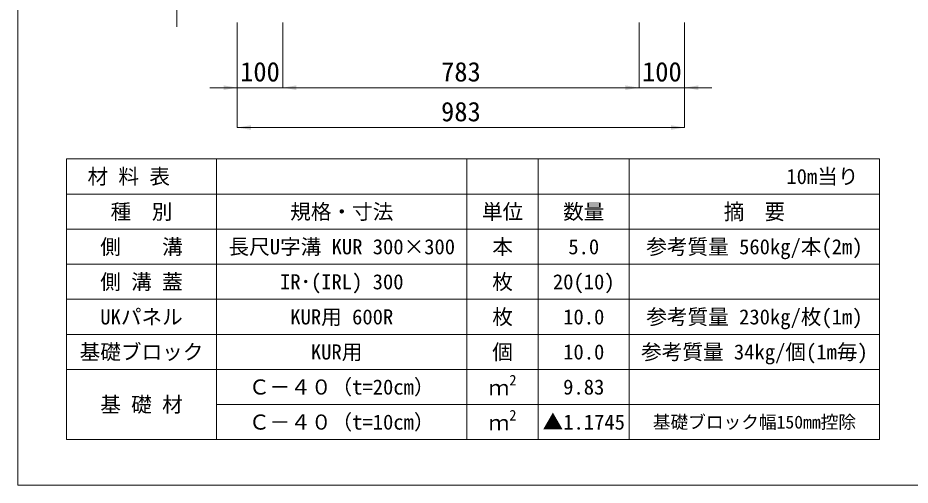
# Model space of a CAD drawing. Units: millimetres at full size, sheet at 1:20. Extents: x 201886 to 211886, y 860265 to 873235.
# Drawn here: x 201886 to 203847, y 860265 to 861291 of the extents above; entities that cross this region are included whole.
import ezdxf
from ezdxf.enums import TextEntityAlignment as Align

# ---------------------------------------------------------------- set-up
doc = ezdxf.new("R2010")
doc.units = ezdxf.units.MM
doc.header["$LTSCALE"] = 20
for name, color, linetype, lineweight in [('Defpoints_3', 8, 'Continuous', 0), ('図枠', 5, 'Continuous', 13), ('寸法・材料表', 7, 'Continuous', 13), ('寸法線', 7, 'Continuous', 13)]:
    doc.layers.add(name, color=color, linetype=linetype, lineweight=lineweight)
doc.styles.add('ＭＳ ゴシック', font='')
doc.styles.add('ＭＳ Ｐゴシック', font='')
doc.styles.get('ＭＳ ゴシック').set_extended_font_data('MS Gothic')
doc.styles.get('ＭＳ Ｐゴシック').set_extended_font_data('MS PGothic')

# ---------------------------------------------------------------- blocks, each defined once
blk = doc.blocks.new('filled_arrow')
at = {"color": 0, "linetype": 'Continuous', "lineweight": -2}
blk.add_solid([(7.5, 1.25), (0, 0), (7.5, -1.25)], dxfattribs=at)

msp = doc.modelspace()

# ---------------------------------------------------------------- linework, layer by layer
at = {"layer": 'Defpoints_3'}
for p, q in [((201993.03, 860981.65), (203779.67, 860981.65)), ((201993.03, 860981.65), (201993.03, 860904.21)), ((202323.03, 860981.65), (202323.03, 860904.21)), ((202873.03, 860981.65), (202873.03, 860904.21)), ((203029.67, 860981.65), (203029.67, 860904.21)), ((203229.67, 860981.65), (203229.67, 860904.21)), ((203779.67, 860981.65), (203779.67, 860904.21))]:
    msp.add_line(p, q, dxfattribs=at)
at = {"layer": '図枠'}
for p, q in [((201886.35, 865865.21), (201886.35, 860265.21)), ((201886.35, 860265.21), (211886.35, 860265.21))]:
    msp.add_line(p, q, dxfattribs=at)
at = {"layer": '寸法・材料表'}
for p, q in [((201993.03, 860904.21), (203779.67, 860904.21)), ((201993.03, 860904.21), (201993.03, 860365.21)), ((202323.03, 860904.21), (202323.03, 860365.21)), ((202873.03, 860904.21), (202873.03, 860365.21)), ((203029.67, 860904.21), (203029.67, 860365.21)), ((203229.67, 860904.21), (203229.67, 860365.21)), ((203779.67, 860904.21), (203779.67, 860365.21)), ((201993.03, 860827.21), (203779.67, 860827.21)), ((201993.03, 860750.21), (203779.67, 860750.21)), ((201993.03, 860673.21), (203779.67, 860673.21)), ((201993.03, 860596.21), (203779.67, 860596.21)), ((201993.03, 860519.21), (203779.67, 860519.21)), ((202323.03, 860442.21), (203779.67, 860442.21)), ((201993.03, 860365.21), (203779.67, 860365.21))]:
    msp.add_line(p, q, dxfattribs=at)
at = {"layer": '寸法線'}
for p, q in [((202235.63, 861271.25), (202235.63, 861491.25)), ((202368.32, 861281.25), (202368.32, 861137.95)), ((202368.32, 861281.25), (202368.32, 861050.44)), ((202468.32, 861281.25), (202468.32, 861137.95)), ((202468.32, 861281.25), (202468.32, 861137.95)), ((203251.32, 861281.25), (203251.32, 861137.95)), ((203251.32, 861281.25), (203251.32, 861137.95)), ((203351.32, 861281.25), (203351.32, 861137.95)), ((203351.32, 861281.25), (203351.32, 861050.44)), ((202308.32, 861137.95), (202528.32, 861137.95)), ((202468.32, 861137.95), (203251.32, 861137.95)), ((203191.32, 861137.95), (203411.32, 861137.95)), ((202368.32, 861050.44), (203351.32, 861050.44))]:
    msp.add_line(p, q, dxfattribs=at)

# ---------------------------------------------------------------- block references
at = {"layer": '寸法線', "xscale": 4, "yscale": 4, "rotation": 180}
for p in [(202368.32, 861137.95), (203251.32, 861137.95), (203251.32, 861137.95), (203351.32, 861050.44)]:
    msp.add_blockref('filled_arrow', p, dxfattribs=at)
at = {"layer": '寸法線', "xscale": 4, "yscale": 4}
for p in [(202468.32, 861137.95), (202468.32, 861137.95), (203351.32, 861137.95), (202368.32, 861050.44)]:
    msp.add_blockref('filled_arrow', p, dxfattribs=at)

# ---------------------------------------------------------------- texts
at = {"layer": '寸法・材料表', "style": 'ＭＳ ゴシック'}
msp.add_text('\u3000材 料 表', height=33.23, dxfattribs=at).set_placement((201994.08, 860942.93), align=Align.MIDDLE_LEFT)
msp.add_text('10m当り\u3000', height=33.23, dxfattribs=at).set_placement((203778.61, 860942.93), align=Align.MIDDLE_RIGHT)
for s, height, p in [('種\u3000別', 33.23, (202158.03, 860865.71)), ('規格・寸法', 33.23, (202598.03, 860865.71)), ('単位', 33.23, (202951.35, 860865.71)), ('数量', 33.23, (203129.67, 860865.71)), ('側\u3000\u3000溝', 33.23, (202158.03, 860788.71)), ('長尺U字溝 KUR 300×300', 33.23, (202598.03, 860788.71)), ('本', 33.23, (202951.35, 860788.71)), ('参考質量 560kg/本(2m)', 33.23, (203504.67, 860788.71)), ('5.0', 33.23, (203129.67, 860788.71)), ('側 溝 蓋', 33.23, (202158.03, 860711.71)), ('IR･(IRL) 300', 33.23, (202598.03, 860711.71)), ('枚', 33.23, (202951.35, 860711.71)), ('20(10)', 33.23, (203129.67, 860711.71)), ('UKパネル', 33.23, (202158.03, 860634.71)), ('KUR用 600R', 33.23, (202598.03, 860634.71)), ('枚', 33.23, (202951.35, 860634.71)), ('10.0', 33.23, (203129.67, 860634.71)), ('参考質量 230kg/枚(1m)', 33.23, (203504.67, 860634.71)), ('基礎ブロック', 33.23, (202158.03, 860557.71)), ('KUR用 ', 33.23, (202598.03, 860557.71)), ('個', 33.23, (202951.35, 860557.71)), ('10.0', 33.23, (203129.67, 860557.71)), ('参考質量 34kg/個(1m毎)', 33.23, (203504.67, 860557.71)), ('Ｃ－４０（t=20cm）', 33.23, (202598.03, 860480.71)), ('9.83', 33.23, (203129.67, 860480.71)), ('基 礎 材', 33.23, (202158.03, 860442.21)), ('Ｃ－４０（t=10cm）', 33.23, (202598.03, 860403.71)), ('▲1.1745', 33.23, (203129.67, 860403.71)), ('基礎ブロック幅150mm控除', 28.48, (203504.67, 860403.71))]:
    msp.add_text(s, height=height, dxfattribs=at).set_placement(p, align=Align.MIDDLE_CENTER)
at = {"layer": '寸法・材料表', "style": 'ＭＳ Ｐゴシック', "width": 0.95}
msp.add_text('摘\u3000要', height=34.64, dxfattribs=at).set_placement((203504.67, 860865.71), align=Align.MIDDLE_CENTER)
at = {"layer": '寸法・材料表', "style": 'ＭＳ ゴシック'}
for s, height, p in [('2', 23.26, (202966.08, 860477.1)), ('ｍ', 33.23, (202920.75, 860452.6)), ('2', 23.26, (202966.08, 860400.1)), ('ｍ', 33.23, (202920.75, 860375.6))]:
    msp.add_text(s, height=height, dxfattribs=at).set_placement(p, align=Align.BOTTOM_LEFT)
at = {"layer": '寸法線', "style": 'ＭＳ ゴシック'}
for s, p in [('100', (202418.32, 861172.95)), ('783', (202859.82, 861172.95)), ('100', (203301.32, 861172.95)), ('983', (202859.82, 861085.44))]:
    msp.add_text(s, height=42.72, dxfattribs=at).set_placement(p, align=Align.MIDDLE_CENTER)

doc.saveas('drawing.dxf')
